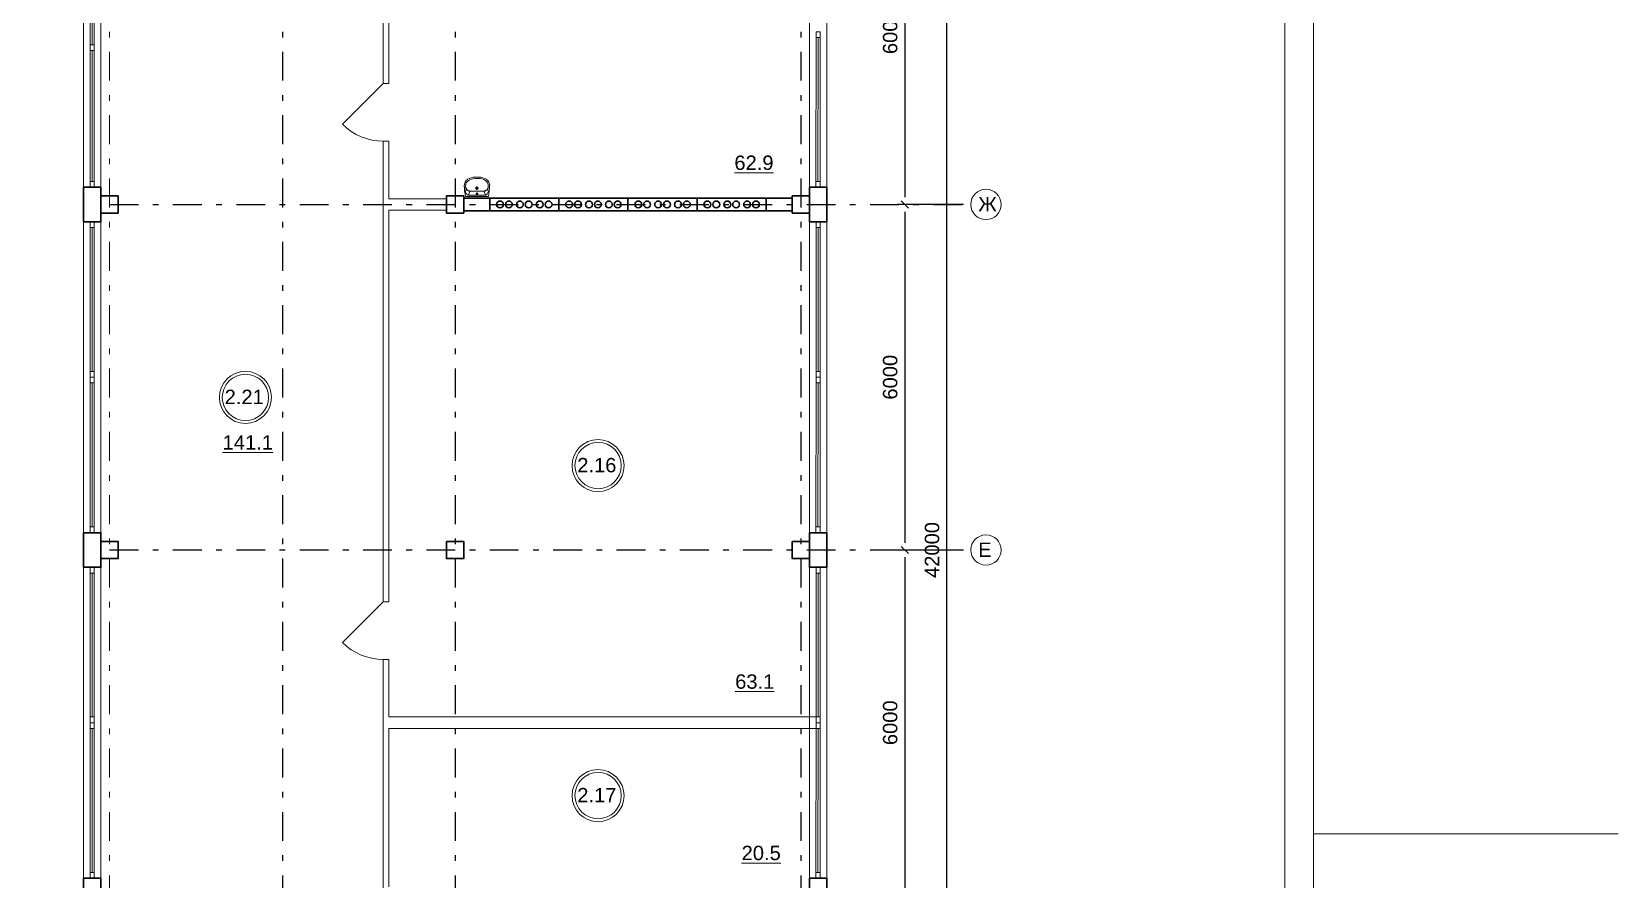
# Model space of a CAD drawing. Header units: metres. Extents: x -306 to 273, y -329 to 512.
# Drawn here: x 147.63 to 175.17, y 404.06 to 418.78 of the extents above; entities that cross this region are included whole.
import ezdxf
from ezdxf.enums import TextEntityAlignment as Align

# ---------------------------------------------------------------- set-up
doc = ezdxf.new("R2010")
doc.units = ezdxf.units.M
doc.header["$MEASUREMENT"] = 0
doc.linetypes.add('( Dashdot )', pattern=[1.001, 0.5, -0.25, 0.001, -0.25])
doc.layers.get('DEFPOINTS').update_dxf_attribs({"lineweight": 0})
doc.layers.add('Level 50', color=7, linetype='Continuous', lineweight=0)
doc.styles.add('Standard_0', font='arial.ttf')
doc.styles.add('Style-Arial', font='arial.ttf')
doc.dimstyles.get("Standard").update_dxf_attribs({"dimtxt": 0.00018, "dimasz": 0.00018, "dimexe": 0.0002, "dimexo": 0.0625, "dimgap": 9e-05, "dimtad": 0, "dimtih": 1, "dimtoh": 1, "dimdec": 4, "dimlfac": 1000, "dimzin": 0, "dimdsep": 46, "dimtxsty": 'Standard_0', "dimcen": 9e-05, "dimadec": 0, "dimazin": 0, "dimtfac": 1, "dimtdec": 4, "dimtofl": 0, "dimtmove": 0, "dimatfit": 0, "dimfxl": 0.01, "dimfxlon": 1, "dimtolj": 1, "dimtzin": 0, "dimarcsym": 0})

# ---------------------------------------------------------------- blocks, each defined once
blk = doc.blocks.new('*U1657')
at = {"color": 7, "linetype": 'Continuous', "lineweight": 0}
blk.add_line((1.25, 0.001), (-1.25, -0.001), dxfattribs=at)
at = {"color": 7, "linetype": 'Continuous', "lineweight": 13, "flags": 128}
for points in [[(-1.35, 0.034), (-1.25, 0.034), (-1.25, -0.036), (-1.35, -0.036), (-1.35, 0.034)], [(1.25, 0.036), (1.35, 0.036), (1.35, -0.034), (1.25, -0.034), (1.25, 0.036)]]:
    blk.add_lwpolyline(points, close=True, dxfattribs=at)
at = {"color": 7, "linetype": 'Continuous', "lineweight": 0, "flags": 128}
blk.add_lwpolyline([(-1.25, 0.034), (1.25, 0.036), (1.25, -0.034), (-1.25, -0.036), (-1.25, 0.034)], close=True, dxfattribs=at)
blk = doc.blocks.new('*U1656')
at = {"color": 7, "linetype": 'Continuous', "lineweight": 0}
blk.add_line((1.25, 0), (-1.25, 0), dxfattribs=at)
at = {"color": 7, "linetype": 'Continuous', "lineweight": 13, "flags": 128}
for points in [[(-1.35, 0.035), (-1.25, 0.035), (-1.25, -0.035), (-1.35, -0.035), (-1.35, 0.035)], [(1.25, 0.035), (1.35, 0.035), (1.35, -0.035), (1.25, -0.035), (1.25, 0.035)]]:
    blk.add_lwpolyline(points, close=True, dxfattribs=at)
at = {"color": 7, "linetype": 'Continuous', "lineweight": 0, "flags": 128}
blk.add_lwpolyline([(-1.25, 0.035), (1.25, 0.035), (1.25, -0.035), (-1.25, -0.035), (-1.25, 0.035)], close=True, dxfattribs=at)
blk = doc.blocks.new('*U1655')
at = {"color": 7, "linetype": 'Continuous', "lineweight": 30, "flags": 128}
blk.add_lwpolyline([(-0.11, -0.6), (-0.11, 0.6), (0.11, 0.6), (0.11, -0.6), (-0.11, -0.6)], close=True, dxfattribs=at)
at = {"color": 7, "linetype": 'Continuous', "lineweight": 30}
for centre in [(0, 0.421), (0, 0.268), (0, 0.077), (0, -0.077), (0, -0.268), (0, -0.421)]:
    blk.add_circle(centre, 0.06, dxfattribs=at)
blk = doc.blocks.new('*U1662')
at = {"color": 7, "linetype": 'Continuous', "lineweight": 0}
blk.add_line((47.337, 0), (42.05, 0), dxfattribs=at)
at = {"color": 7, "linetype": 'Continuous', "lineweight": 0, "flags": 128}
blk.add_lwpolyline([(42.05, 29.7), (42.05, -29.7), (-42.05, -29.7), (-42.05, 29.7), (42.05, 29.7)], close=True, dxfattribs=at)
at = {"layer": 'Level 50', "color": 7, "linetype": 'Continuous', "lineweight": 13}
blk.add_line((41.55, 29.2), (41.55, -29.2), dxfattribs=at)
blk = doc.blocks.new('_Oblique-1')
at = {"color": 0, "linetype": 'ByBlock', "lineweight": -2}
blk.add_line((0.5, 0.5), (-0.5, -0.5), dxfattribs=at)
blk = doc.blocks.new('*D2274')
at = {"color": 0, "linetype": 'Continuous', "lineweight": -2, "transparency": 16777216}
for p, q in [((163.803, 430.779), (163.385, 430.779)), ((163.51, 388.904), (163.51, 430.654)), ((163.803, 388.779), (163.385, 388.779))]:
    blk.add_line(p, q, dxfattribs=at)
at = {"layer": 'DEFPOINTS', "color": 0, "linetype": 'Continuous', "lineweight": 0, "transparency": 16777216}
for p in [(163.51, 430.779), (163.928, 430.779), (163.928, 388.779)]:
    blk.add_point(p, dxfattribs=at)
at = {"color": 0, "linetype": 'Continuous', "lineweight": -2, "transparency": 16777216, "xscale": 0.125, "yscale": 0.125, "zscale": 0.125}
for p, rotation in [((163.51, 430.779), 90), ((163.51, 388.779), 270)]:
    blk.add_blockref('_Oblique-1', p, dxfattribs=dict(at, rotation=rotation))
at = {"color": 0, "linetype": 'Continuous', "lineweight": 0, "transparency": 16777216, "insert": (163.257, 409.779), "char_height": 0.25, "attachment_point": 5, "rotation": 90, "style": 'Style-Arial'}
blk.add_mtext('\\A1;42000', dxfattribs=at)
blk = doc.blocks.new('*U1671')
at = {"color": 7, "linetype": 'Continuous', "lineweight": 0}
for p, q in [((-0.05, 0), (-2.325, 0)), ((2.325, 0), (0.05, 0))]:
    blk.add_line(p, q, dxfattribs=at)
at = {"color": 7, "linetype": 'Continuous', "lineweight": 0, "flags": 128}
for points in [[(-2.425, 0.15), (2.425, 0.15), (2.425, -0.15), (-2.425, -0.15), (-2.425, 0.15)], [(-2.325, 0.035), (2.325, 0.035), (2.325, -0.035), (-2.325, -0.035), (-2.325, 0.035)]]:
    blk.add_lwpolyline(points, close=True, dxfattribs=at)
at = {"color": 7, "linetype": 'Continuous', "lineweight": 13, "flags": 128}
for points in [[(-2.425, 0.035), (-2.325, 0.035), (-2.325, -0.035), (-2.425, -0.035), (-2.425, 0.035)], [(-0.05, 0.035), (0.05, 0.035), (0.05, -0.035), (-0.05, -0.035), (-0.05, 0.035)], [(2.325, 0.035), (2.425, 0.035), (2.425, -0.035), (2.325, -0.035), (2.325, 0.035)]]:
    blk.add_lwpolyline(points, close=True, dxfattribs=at)
blk = doc.blocks.new('ум9')
at = {"color": 252, "lineweight": 13}
for p, q in [((0.317, 0), (-0.317, 0)), ((-0.237, -0.059), (-0.19, -0.143)), ((0.228, -0.039), (-0.228, -0.039)), ((0.185, -0.156), (-0.171, -0.156)), ((0.046, -0.234), (-0.046, -0.234)), ((0.035, -0.08), (-0.035, -0.08)), ((0, -0.115), (0, -0.045)), ((0, -0.189), (0, -0.28)), ((0.237, -0.059), (0.19, -0.143))]:
    blk.add_line(p, q, dxfattribs=at)
for centre, radius in [((0, -0.234), 0.0351), ((0, -0.08), 0.0221), ((0, -0.234), 0.0221)]:
    blk.add_circle(centre, radius, dxfattribs=at)
for centre, radius, start, end in [((1.163, -0.334), 1.518, 167.3206, 178.6525), ((-0.135, -0.304), 0.22, 178.312, 234.1043), ((-0.355, -0.298), 0.00065, 358.312, 358.6525), ((0.089, -0.267), 0.429, 154.5977, 180.3349), ((-0.317, -0.001), 0.00065, 90, 167.3206), ((-0.135, -0.303), 0.18, 141.0504, 245.2718), ((-0.228, -0.117), 0.078, 90, 154.5977), ((-0.135, -0.303), 0.193, 141.0504, 147.7493), ((-0.181, -0.302), 0.159, 98.7111, 129.9424), ((-0.181, -0.302), 0.146, 86.1548, 129.9424), ((0.181, -0.302), 0.146, 50.0576, 93.8452), ((0.181, -0.302), 0.159, 50.0576, 81.2889), ((0.135, -0.303), 0.18, 294.7282, 38.9496), ((0.228, -0.117), 0.078, 25.4023, 90), ((0.135, -0.304), 0.22, 305.8957, 1.688), ((0.135, -0.303), 0.193, 32.2507, 38.9496), ((-0.089, -0.267), 0.429, 359.6651, 25.4023), ((0.317, -0.001), 0.00065, 12.6794, 90), ((-1.163, -0.334), 1.518, 1.3475, 12.6794), ((0.355, -0.298), 0.00065, 181.3475, 181.688), ((-0.035, -0.093), 0.452, 239.6448, 267.5368), ((-0.035, -0.093), 0.413, 244.8898, 267.5368), ((0, 0.104), 0.65, 265.1692, 274.8308), ((0, 0.104), 0.611, 265.1692, 274.8308), ((0.035, -0.093), 0.413, 272.4632, 300.3552), ((0.035, -0.093), 0.452, 272.4632, 300.3552)]:
    blk.add_arc(centre, radius, start, end, dxfattribs=at)
blk = doc.blocks.new('*U1722')
at = {"color": 7, "linetype": 'Continuous', "lineweight": 13}
for radius in [0.452, 0.402]:
    blk.add_circle((0, 0), radius, dxfattribs=at)
at = {"color": 7, "linetype": 'Continuous', "lineweight": 13, "style": 'Style-Arial'}
blk.add_text('2.16', height=0.25, dxfattribs=at).set_placement((-0.361, 0.133), align=Align.TOP_LEFT)
blk = doc.blocks.new('*U1723')
at = {"color": 7, "linetype": 'Continuous', "lineweight": 13}
for radius in [0.452, 0.402]:
    blk.add_circle((0, 0), radius, dxfattribs=at)
at = {"color": 7, "linetype": 'Continuous', "lineweight": 13, "style": 'Style-Arial'}
blk.add_text('2.17', height=0.25, dxfattribs=at).set_placement((-0.361, 0.133), align=Align.TOP_LEFT)
blk = doc.blocks.new('*U1727')
at = {"color": 7, "linetype": 'Continuous', "lineweight": 13}
for radius in [0.452, 0.402]:
    blk.add_circle((0, 0), radius, dxfattribs=at)
at = {"color": 7, "linetype": 'Continuous', "lineweight": 13, "style": 'Style-Arial'}
blk.add_text('2.21', height=0.25, dxfattribs=at).set_placement((-0.361, 0.133), align=Align.TOP_LEFT)
blk = doc.blocks.new('*U1888')
at = {"color": 7, "lineweight": 13}
blk.add_line((-0.5, 0.354), (0.207, -0.354), dxfattribs=at)
at = {"color": 7, "lineweight": 0}
blk.add_arc((-0.5, 0.354), 1, 315, 360, dxfattribs=at)
blk = doc.blocks.new('*D2498')
at = {"color": 0, "linetype": 'Continuous', "lineweight": -2, "transparency": 16777216}
for p, q in [((163.803, 421.779), (162.658, 421.779)), ((162.783, 421.654), (162.783, 415.904)), ((163.803, 415.779), (162.658, 415.779))]:
    blk.add_line(p, q, dxfattribs=at)
at = {"layer": 'DEFPOINTS', "color": 0, "linetype": 'Continuous', "lineweight": 0, "transparency": 16777216}
for p in [(163.928, 421.779), (162.783, 415.779), (163.928, 415.779)]:
    blk.add_point(p, dxfattribs=at)
at = {"color": 0, "linetype": 'Continuous', "lineweight": -2, "transparency": 16777216, "xscale": 0.125, "yscale": 0.125, "zscale": 0.125}
for p, rotation in [((162.783, 421.779), 90), ((162.783, 415.779), 270)]:
    blk.add_blockref('_Oblique-1', p, dxfattribs=dict(at, rotation=rotation))
at = {"color": 0, "linetype": 'Continuous', "lineweight": 0, "transparency": 16777216, "insert": (162.53, 418.779), "char_height": 0.25, "attachment_point": 5, "rotation": 90, "style": 'Style-Arial'}
blk.add_mtext('\\A1;6000', dxfattribs=at)
blk = doc.blocks.new('*D2499')
at = {"color": 0, "linetype": 'Continuous', "lineweight": -2, "transparency": 16777216}
for p, q in [((163.803, 415.779), (162.658, 415.779)), ((162.783, 415.654), (162.783, 409.904)), ((163.803, 409.779), (162.658, 409.779))]:
    blk.add_line(p, q, dxfattribs=at)
at = {"layer": 'DEFPOINTS', "color": 0, "linetype": 'Continuous', "lineweight": 0, "transparency": 16777216}
for p in [(163.928, 415.779), (162.783, 409.779), (163.928, 409.779)]:
    blk.add_point(p, dxfattribs=at)
at = {"color": 0, "linetype": 'Continuous', "lineweight": -2, "transparency": 16777216, "xscale": 0.125, "yscale": 0.125, "zscale": 0.125}
for p, rotation in [((162.783, 415.779), 90), ((162.783, 409.779), 270)]:
    blk.add_blockref('_Oblique-1', p, dxfattribs=dict(at, rotation=rotation))
at = {"color": 0, "linetype": 'Continuous', "lineweight": 0, "transparency": 16777216, "insert": (162.53, 412.779), "char_height": 0.25, "attachment_point": 5, "rotation": 90, "style": 'Style-Arial'}
blk.add_mtext('\\A1;6000', dxfattribs=at)
blk = doc.blocks.new('*D2500')
at = {"color": 0, "linetype": 'Continuous', "lineweight": -2, "transparency": 16777216}
for p, q in [((163.803, 409.779), (162.658, 409.779)), ((162.783, 409.654), (162.783, 403.904)), ((163.803, 403.779), (162.658, 403.779))]:
    blk.add_line(p, q, dxfattribs=at)
at = {"layer": 'DEFPOINTS', "color": 0, "linetype": 'Continuous', "lineweight": 0, "transparency": 16777216}
for p in [(163.928, 409.779), (162.783, 403.779), (163.928, 403.779)]:
    blk.add_point(p, dxfattribs=at)
at = {"color": 0, "linetype": 'Continuous', "lineweight": -2, "transparency": 16777216, "xscale": 0.125, "yscale": 0.125, "zscale": 0.125}
for p, rotation in [((162.783, 409.779), 90), ((162.783, 403.779), 270)]:
    blk.add_blockref('_Oblique-1', p, dxfattribs=dict(at, rotation=rotation))
at = {"color": 0, "linetype": 'Continuous', "lineweight": 0, "transparency": 16777216, "insert": (162.53, 406.779), "char_height": 0.25, "attachment_point": 5, "rotation": 90, "style": 'Style-Arial'}
blk.add_mtext('\\A1;6000', dxfattribs=at)

msp = doc.modelspace()

# ---------------------------------------------------------------- linework, layer by layer
at = {"color": 1, "linetype": '( Dashdot )', "lineweight": 0}
msp.add_line((148.97987428, 432.72924535), (148.97987428, 384.20583039), dxfattribs=at)
at = {"color": 1, "linetype": '( Dashdot )'}
for p, q in [((151.97987428, 432.72924535), (151.97987428, 384.20583039)), ((154.97987428, 432.72924535), (154.97987428, 384.20583039)), ((160.97987428, 432.72924535), (160.97987428, 384.20583039)), ((148.97987428, 415.77924535), (163.92828637, 415.77924535)), ((148.97987428, 409.77924535), (163.92828637, 409.77924535))]:
    msp.add_line(p, q, dxfattribs=at)
at = {"color": 7, "linetype": 'Continuous', "lineweight": 13}
for p, q in [((153.72828637, 424.67924535), (153.72828637, 417.87924535)), ((153.82828637, 424.67924535), (153.82828637, 417.87924535)), ((153.82828637, 417.87924535), (153.72828637, 417.87924535)), ((153.82828637, 416.87924535), (153.72828637, 416.87924535)), ((153.72828637, 416.87924535), (153.72828637, 408.87924535)), ((153.82828637, 416.87924535), (153.82828637, 415.87924535)), ((153.82828637, 415.67924535), (153.82828637, 408.87924535)), ((153.82828637, 408.87924535), (153.72828637, 408.87924535)), ((153.82828637, 407.87924535), (153.72828637, 407.87924535)), ((153.72828637, 407.87924535), (153.72828637, 399.87924535)), ((153.82828637, 407.87924535), (153.82828637, 406.87924535)), ((153.82828637, 406.87924535), (161.24328637, 406.87924535)), ((153.82828637, 406.67924535), (153.82828637, 403.92924535)), ((153.82828637, 406.67924535), (161.24328637, 406.67924535))]:
    msp.add_line(p, q, dxfattribs=at)
at = {"color": 7, "linetype": 'Continuous', "lineweight": 0, "flags": 128}
for points in [[(161.42828637, 416.07924535), (161.42828637, 421.47924535), (161.12828637, 421.47924535), (161.12828637, 416.07924535), (161.42828637, 416.07924535)], [(148.82828637, 410.07924535), (148.82828637, 415.47924535), (148.52828637, 415.47924535), (148.52828637, 410.07924535), (148.82828637, 410.07924535)], [(161.42828637, 410.07924535), (161.42828637, 415.47924535), (161.12828637, 415.47924535), (161.12828637, 410.07924535), (161.42828637, 410.07924535)], [(148.82828637, 404.07924535), (148.82828637, 409.47924535), (148.52828637, 409.47924535), (148.52828637, 404.07924535), (148.82828637, 404.07924535)], [(161.42828637, 404.07924535), (161.42828637, 409.47924535), (161.12828637, 409.47924535), (161.12828637, 404.07924535), (161.42828637, 404.07924535)]]:
    msp.add_lwpolyline(points, close=True, dxfattribs=at)
at = {"color": 7, "linetype": 'Continuous', "lineweight": 30, "flags": 128}
for points in [[(148.52828637, 415.47924535), (148.52828637, 416.07924535), (148.82828637, 416.07924535), (148.82828637, 415.47924535), (148.52828637, 415.47924535)], [(148.82828637, 415.92924535), (148.82828637, 415.62924535), (149.12828637, 415.62924535), (149.12828637, 415.92924535), (148.82828637, 415.92924535)], [(154.82828637, 415.92924535), (154.82828637, 415.62924535), (155.12828637, 415.62924535), (155.12828637, 415.92924535), (154.82828637, 415.92924535)], [(155.57828637, 415.66924535), (155.57828637, 415.88924535), (155.12828637, 415.88924535), (155.12828637, 415.66924535), (155.57828637, 415.66924535)], [(160.37828637, 415.66924535), (160.37828637, 415.88924535), (160.82828637, 415.88924535), (160.82828637, 415.66924535), (160.37828637, 415.66924535)], [(160.82828637, 415.92924535), (160.82828637, 415.62924535), (161.12828637, 415.62924535), (161.12828637, 415.92924535), (160.82828637, 415.92924535)], [(161.42828637, 415.47924535), (161.42828637, 416.07924535), (161.12828637, 416.07924535), (161.12828637, 415.47924535), (161.42828637, 415.47924535)], [(148.52828637, 409.47924535), (148.52828637, 410.07924535), (148.82828637, 410.07924535), (148.82828637, 409.47924535), (148.52828637, 409.47924535)], [(161.42828637, 409.47924535), (161.42828637, 410.07924535), (161.12828637, 410.07924535), (161.12828637, 409.47924535), (161.42828637, 409.47924535)], [(148.82828637, 409.92924535), (148.82828637, 409.62924535), (149.12828637, 409.62924535), (149.12828637, 409.92924535), (148.82828637, 409.92924535)], [(154.82828637, 409.92924535), (154.82828637, 409.62924535), (155.12828637, 409.62924535), (155.12828637, 409.92924535), (154.82828637, 409.92924535)], [(160.82828637, 409.92924535), (160.82828637, 409.62924535), (161.12828637, 409.62924535), (161.12828637, 409.92924535), (160.82828637, 409.92924535)], [(148.52828637, 403.47924535), (148.52828637, 404.07924535), (148.82828637, 404.07924535), (148.82828637, 403.47924535), (148.52828637, 403.47924535)], [(161.42828637, 403.47924535), (161.42828637, 404.07924535), (161.12828637, 404.07924535), (161.12828637, 403.47924535), (161.42828637, 403.47924535)]]:
    msp.add_lwpolyline(points, close=True, dxfattribs=at)
at = {"color": 7, "linetype": 'Continuous', "lineweight": 13, "flags": 128}
msp.add_lwpolyline([(153.82828637, 415.87924535), (154.82828637, 415.87924535), (154.82828637, 415.67924535), (153.82828637, 415.67924535)], dxfattribs=at)
at = {"color": 7, "linetype": 'Continuous', "lineweight": 13}
for centre in [(164.19164181, 415.77924535), (164.19164181, 409.77924535)]:
    msp.add_circle(centre, 0.26335544, dxfattribs=at)

# ---------------------------------------------------------------- block references
at = {"color": 7, "linetype": 'Continuous', "lineweight": 13, "rotation": 270}
msp.add_blockref('*U1671', (148.67832732, 418.50428172), dxfattribs=at)
at = {"color": 7, "linetype": 'Continuous', "lineweight": 13, "extrusion": (0, 0, -1), "rotation": 90}
for name, p in [('*U1657', (-161.27722732, 417.42919875)), ('*U1656', (-148.67832732, 414.12919875)), ('*U1656', (-161.27832732, 414.12919875)), ('*U1657', (-148.67722732, 411.42919875)), ('*U1657', (-161.27722732, 411.42919875)), ('*U1656', (-148.67832732, 408.12919875)), ('*U1656', (-161.27832732, 408.12919875)), ('*U1657', (-148.67722732, 405.42919875)), ('*U1657', (-161.27722732, 405.42919875))]:
    msp.add_blockref(name, p, dxfattribs=at)
at = {"color": 7, "lineweight": 13, "rotation": 270}
for p in [(153.37475897, 417.37929196), (153.37475897, 408.37929196)]:
    msp.add_blockref('*U1888', p, dxfattribs=at)
at = {"color": 252, "lineweight": 13, "xscale": 0.622159090909089, "yscale": 0.622159090909089, "zscale": 0.622159090909089, "rotation": 180}
msp.add_blockref('ум9', (155.3565052, 415.91569644), dxfattribs=at)
at = {"color": 7, "linetype": 'Continuous', "lineweight": 30, "rotation": 90}
for p in [(156.17824541, 415.77919875), (157.37824541, 415.77919875), (158.57824541, 415.77919875), (159.77824541, 415.77919875)]:
    msp.add_blockref('*U1655', p, dxfattribs=at)
at = {"color": 7, "linetype": 'Continuous', "lineweight": 13}
for name, p in [('*U1727', (151.33779862, 412.42966802)), ('*U1722', (157.45849043, 411.24481959)), ('*U1723', (157.45849043, 405.51341038))]:
    msp.add_blockref(name, p, dxfattribs=at)
at = {"layer": 'Level 50', "color": 7, "linetype": 'Continuous', "lineweight": 13}
msp.add_blockref('*U1662', (127.82986233, 404.85030608), dxfattribs=at)

# ---------------------------------------------------------------- texts
at = {"color": 7, "linetype": 'Continuous', "lineweight": 13, "style": 'Style-Arial'}
for s, p in [('%%u62.9%%U', (159.82482053, 416.62910079)), ('%%u141.1%%U', (150.94178688, 411.77077327)), ('%%u63.1%%U', (159.83867903, 407.61929705)), ('%%u20.5%%U', (159.95059643, 404.64301419))]:
    msp.add_text(s, height=0.25, dxfattribs=at).set_placement(p, align=Align.TOP_LEFT)
at = {"color": 7, "linetype": 'Continuous', "lineweight": 30, "style": 'Style-Arial'}
for s, p in [('Ж', (164.0575503, 415.90850798)), ('Е', (164.0575503, 409.90850798))]:
    msp.add_text(s, height=0.25, dxfattribs=at).set_placement(p, align=Align.TOP_LEFT)

# ---------------------------------------------------------------- dimensions: what is measured, and where the dimension line sits
at = {"color": 5, "linetype": 'Continuous', "lineweight": 0}
for base, p1, p2, angle, picture, middle in [((163.51011149, 430.77924535), (163.92828637, 388.77924535), (163.92828637, 430.77924535), 90, '*D2274', (163.25746824, 409.77924535)), ((162.78271318, 415.77924535), (163.92828637, 421.77924535), (163.92828637, 415.77924535), 270, '*D2498', (162.53006993, 418.77924535)), ((162.78271318, 409.77924535), (163.92828637, 415.77924535), (163.92828637, 409.77924535), 270, '*D2499', (162.53006993, 412.77924535)), ((162.78271318, 403.77924535), (163.92828637, 409.77924535), (163.92828637, 403.77924535), 270, '*D2500', (162.53006993, 406.77924535))]:
    dim = msp.add_linear_dim(base=base, p1=p1, p2=p2, angle=angle, dimstyle='Standard', override={"dimtxt": 0.25, "dimasz": 0.125, "dimexe": 0.125, "dimexo": 0.125, "dimgap": 0.125, "dimtad": 1, "dimtih": 0, "dimtoh": 0, "dimzin": 11, "dimtxsty": 'Style-Arial', "dimblk": '_Oblique-1', "dimfxlon": 0, "dimfrac": 2, "dimtzin": 11}, dxfattribs=at)
    dim.commit()
    dim.dimension.update_dxf_attribs({"geometry": picture, "text_midpoint": middle})

doc.saveas('drawing.dxf')
